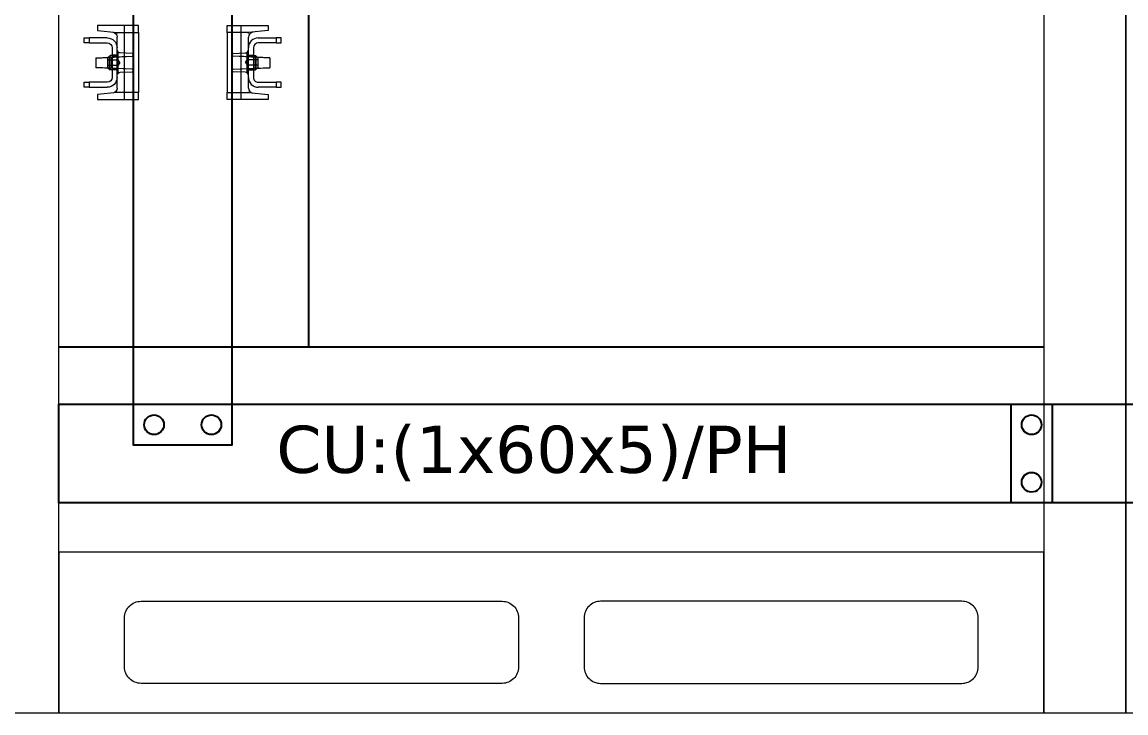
# Model space of a CAD drawing. Header units: millimetres. Extents: x -116965 to 323937, y 291661 to 566926.
# Drawn here: x -37382 to -36710, y 328240 to 328661 of the extents above; entities that cross this region are included whole.
import ezdxf

# ---------------------------------------------------------------- set-up
doc = ezdxf.new("R2010")
doc.units = ezdxf.units.MM
doc.layers.get('0').update_dxf_attribs({"lineweight": 18})
doc.layers.add('C00-00-00', color=7, linetype='Continuous')
doc.layers.add('hw_Auxiliary', color=2, linetype='Continuous', lineweight=13)
doc.styles.get("Standard").update_dxf_attribs({"font": 'arial.ttf'})

# ---------------------------------------------------------------- blocks, each defined once
blk = doc.blocks.new('*U1443')
for points in [[(0, 2200), (0, 0), (50, 0), (50, 2200)], [(650, 2200), (650, 0), (700, 0), (700, 2200)], [(50, 98), (50, 0), (650, 0), (650, 98)]]:
    blk.add_lwpolyline(points, close=True)
at = {"layer": 'hw_Auxiliary'}
for points in [[(100, 68), (320, 68, -0.414214), (330, 58), (330, 28, -0.414214), (320, 18), (100, 18, -0.414214), (90, 28), (90, 58, -0.414214)], [(600, 68), (380, 68, 0.414214), (370, 58), (370, 28, 0.414214), (380, 18), (600, 18, 0.414214), (610, 28), (610, 58, 0.414214)]]:
    blk.add_lwpolyline(points, format="xyb", close=True, dxfattribs=at)
blk = doc.blocks.new('*U1659')
at = {"color": 1, "lineweight": -3, "ltscale": 5}
blk.add_lwpolyline([(63441.88, 341247.32), (63441.88, 341307.32), (63536.88, 341307.32), (63536.88, 341247.32)], close=True, dxfattribs=at)
for centre in [(63454.38, 341294.82), (63524.38, 341294.82), (63454.38, 341259.82), (63524.38, 341259.82)]:
    blk.add_circle(centre, 6, dxfattribs=at)
blk = doc.blocks.new('*U1775')
at = {"color": 1, "lineweight": -3, "ltscale": 5}
blk.add_lwpolyline([(63454.81, 341247.32), (63454.81, 341307.32), (64179.14, 341307.32), (64179.14, 341247.32)], close=True, dxfattribs=at)
for centre in [(64166.64, 341294.82), (64166.64, 341259.82)]:
    blk.add_circle(centre, 6, dxfattribs=at)
blk = doc.blocks.new('555')
at = {"lineweight": 5}
for p, q in [((-12, 33), (-15, 33)), ((-15, 33), (-15, 30)), ((-15, 30), (-12, 30)), ((-15, 19), (-15, 30)), ((-12, 30), (-12, 33)), ((-12, 30), (-12, 19)), ((15, 33), (12, 33)), ((12, 33), (12, 30)), ((12, 30), (15, 30)), ((12, 19), (12, 30)), ((15, 30), (15, 33)), ((15, 30), (15, 19)), ((-22.5, 25), (-19.5, 25)), ((-22.5, 0), (-22.5, 25)), ((-19.5, 25), (-18.24, 13)), ((-2.71, 26), (-3.96, 3.71)), ((-3, 26), (-3.36, 17.7)), ((-3, 26), (3, 26)), ((3, 26), (3.19, 26)), ((3.36, 17.7), (3, 26)), ((3.97, 3.72), (3.19, 26)), ((18.24, 13), (19.5, 25)), ((19.5, 25), (22.5, 25)), ((22.5, 25), (22.5, 0)), ((-9, 16), (9, 16)), ((-4.5, 13), (-4.5, 16)), ((-2.9, 18.75), (-4.4, 17.25)), ((-4.4, 13), (-4.4, 17.25)), ((0, 17.25), (-4.4, 17.25)), ((-4.15, 13), (-4.15, 16)), ((-3.43, 16.2), (-3.97, 3.72)), ((-3.36, 17.7), (-3.43, 16.2)), ((3.43, 16.2), (-3.43, 16.2)), ((3.36, 17.7), (-3.36, 17.7)), ((-2.9, 18.75), (0, 18.75)), ((-1.6, 18.75), (-1.6, 13)), ((0, 18.75), (2.9, 18.75)), ((4.4, 17.25), (0, 17.25)), ((1.6, 18.75), (1.6, 13)), ((2.9, 18.75), (4.4, 17.25)), ((3.48, 17.7), (3.36, 17.7)), ((3.43, 16.2), (3.36, 17.7)), ((3.43, 16.2), (3.54, 16.2)), ((3.97, 3.72), (3.43, 16.2)), ((4.15, 13), (4.15, 16)), ((4.4, 13), (4.4, 17.25)), ((4.5, 13), (4.5, 16)), ((22.5, 8.5), (-22.5, 8.5)), ((-18.24, 13), (-18.24, 13)), ((-18.24, 13), (-18.24, 0)), ((-17.74, 13), (-18.24, 13)), ((-9, 13), (-15.54, 13)), ((9, 13), (-9, 13)), ((-6, 13), (-6, 12.25)), ((0, 12.25), (-6, 12.25)), ((-5.61, 3.72), (-5.86, 11.07)), ((0, 11.29), (-1.6, 12.25)), ((0, 11.29), (1.6, 12.25)), ((6, 12.25), (0, 12.25)), ((5.86, 11.07), (5.61, 3.72)), ((6, 13), (6, 12.25)), ((15.54, 13), (9, 13)), ((18.24, 13), (17.74, 13)), ((18.24, 0), (18.24, 13)), ((18.24, 13), (18.24, 13)), ((-22.5, 3), (-4.86, 3)), ((-18.24, 0), (-22.5, 0)), ((-18.24, 0), (-17.74, 0)), ((-17.74, 0), (17.74, 0)), ((-4.72, 3), (-4.86, 3)), ((-4.72, 3), (4.72, 3)), ((4.86, 3), (4.72, 3)), ((4.86, 3), (22.5, 3)), ((17.74, 0), (18.24, 0)), ((22.5, 0), (18.24, 0))]:
    blk.add_line(p, q, dxfattribs=at)
for centre, radius, start, end in [((-15.54, 16), 3, 186, 270), ((-9, 19), 6, 180, 270), ((-9, 19), 3, 180, 270), ((9, 19), 3, 270, 0), ((9, 19), 6, 270, 0), ((15.54, 16), 3, 270, 354), ((-7.86, 11), 2, 2, 90), ((7.86, 11), 2, 90, 178), ((-4.86, 3.75), 0.75, 182, 270), ((-4.72, 3.75), 0.75, 270, 357.51045), ((-4.71, 3.75), 0.75, 270, 356.78293), ((4.72, 3.75), 0.75, 182.01384, 270), ((4.72, 3.75), 0.75, 182.48955, 270), ((4.86, 3.75), 0.75, 270, 358)]:
    blk.add_arc(centre, radius, start, end, dxfattribs=at)
blk = doc.blocks.new('*U1776')
at = {"color": 1, "lineweight": -3, "ltscale": 5}
blk.add_lwpolyline([(62931.88, 341247.32), (62931.88, 341307.32), (63536.88, 341307.32), (63536.88, 341247.32)], close=True, dxfattribs=at)
for centre in [(62944.38, 341294.82), (62944.38, 341259.82)]:
    blk.add_circle(centre, 6, dxfattribs=at)

msp = doc.modelspace()

# ---------------------------------------------------------------- linework, layer by layer
at = {"lineweight": -3, "ltscale": 5}
for p, q in [((-37207.81856, 330126.351215), (-37207.81856, 328462.863317)), ((-37359.81856, 328462.863317), (-36759.81856, 328462.863317))]:
    msp.add_line(p, q, dxfattribs=at)

# ---------------------------------------------------------------- block references
for p in [(-37409.81856, 328239.863317), (-36709.81856, 328239.863317)]:
    msp.add_blockref('*U1443', p)
at = {"lineweight": -3}
for name, p, rotation in [('*U1775', (-378561.706974, 392582.006703), 270), ('*U1776', (26177.059179, 669675.185542), 180), ('*U1659', (26757.059179, 669675.185542), 180)]:
    msp.add_blockref(name, p, dxfattribs=dict(at, rotation=rotation))
at = {"xscale": -1, "rotation": 90}
msp.add_blockref('555', (-37311.383669, 328636.002452), dxfattribs=at)
at = {"rotation": 270}
msp.add_blockref('555', (-37257.383429, 328636.002452), dxfattribs=at)

# ---------------------------------------------------------------- texts
at = {"layer": 'C00-00-00', "color": 2, "insert": (-37070.508425, 328397.862117), "char_height": 28.70966008, "attachment_point": 5}
msp.add_mtext('{\\fVerdana|b0|i0|c0|p34;CU:(1x60x5)/PH}', dxfattribs=at)

doc.saveas('drawing.dxf')
